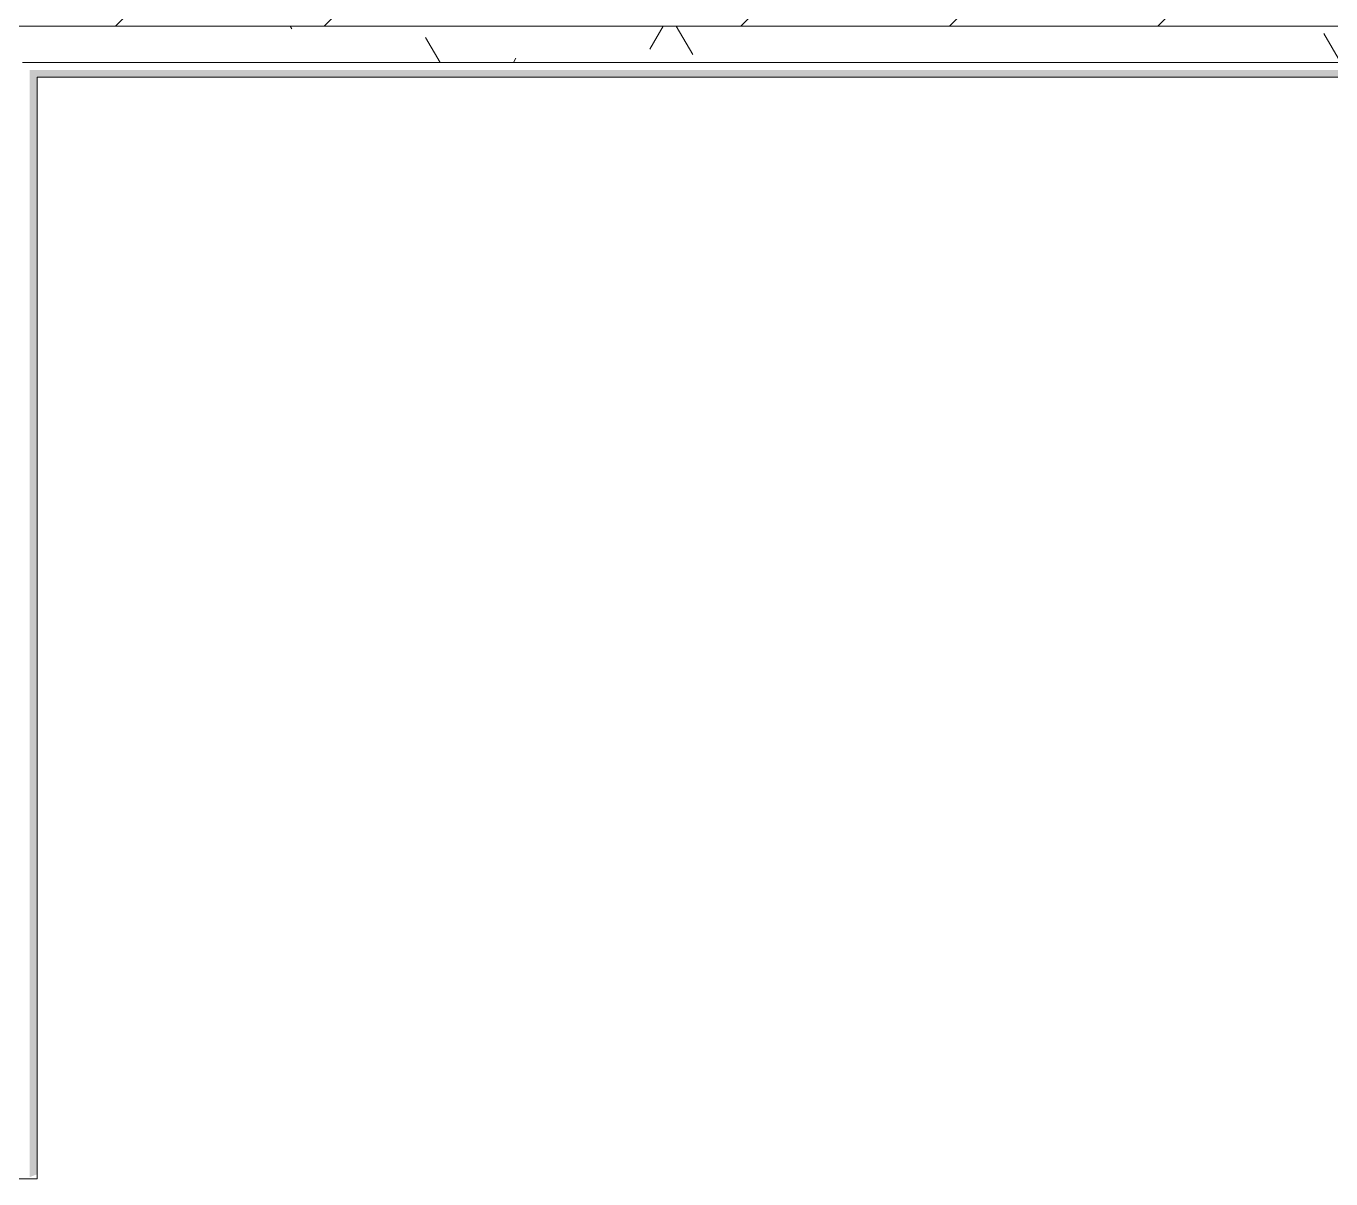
# Model space of a CAD drawing. Header units: millimetres. Extents: x -213547 to 415037, y -3642 to 106956.
# Drawn here: x 44277 to 44991, y 86235 to 86866 of the extents above; entities that cross this region are included whole.
import ezdxf

# ---------------------------------------------------------------- set-up
doc = ezdxf.new("R2010")
doc.units = ezdxf.units.MM
doc.layers.add('A-AREA-PATT-1', color=7, linetype='Continuous', lineweight=5, true_color=0xa5bae0, transparency=1)
doc.layers.add('A-WALL-1', color=9, linetype='Continuous', lineweight=5, true_color=0x808080)
doc.layers.add('A-WALL-FNSH-1', color=9, linetype='Continuous', lineweight=5, true_color=0x808080)
doc.layers.add('I-WALL', color=7, linetype='Continuous', lineweight=5)

# ---------------------------------------------------------------- blocks, each defined once
blk = doc.blocks.new('1floor')
at = {"layer": 'A-AREA-PATT-1'}
blk.add_hatch(color=256, dxfattribs=at).paths.add_polyline_path([(44214, 7050), (44218, 7051.53), (44218, 7652), (46011, 7652), (46011, 7656), (44214, 7656), (44214, 7050.77)])
at = {"layer": 'I-WALL'}
h = blk.add_hatch(dxfattribs=at)
h.set_pattern_fill('FP_1', color=256, style=0, pattern_type=2)
h.set_pattern_definition([(45, (0, 0), (-114.04925, 114.04925), []), (45, (114.05, 0), (-114.04925, 114.04925), [201.612, -40.322, 6.706, -33.617])])
h.paths.add_polyline_path([(45064.59, 7680), (47410, 7680), (47410, 7900), (46110, 7900), (46110, 7830), (44910, 7830), (44910, 7900), (43410, 7900), (43410, 7680), (44210, 7680)])
h = blk.add_hatch(dxfattribs=at)
h.set_pattern_fill('FP_191', color=256, style=0, pattern_type=2)
h.set_pattern_definition([(0, (0, 0), (243.84, 60.96), [20.117, -162.763, 20.117, -162.763, -975.36]), (0, (0, 0), (243.84, 60.96), [-365.76, 20.117, -345.643, 20.117, -162.763, -426.72]), (0, (0, 0), (243.84, 60.96), [-914.4, 20.117, -101.803, 20.117, -284.683]), (120, (91.44, 30.48), (-174.71291, 180.691634), [20.117, -162.763, 20.117, -162.763, -975.36]), (120, (91.44, 30.48), (-174.71291, 180.691634), [-365.76, 20.117, -345.643, 20.117, -162.763, -426.72]), (120, (91.44, 30.48), (-174.71291, 180.691634), [-914.4, 20.117, -101.803, 20.117, -284.683]), (240, (121.92, 152.4), (-69.12709, -241.651634), [20.117, -162.763, 20.117, -162.763, -975.36]), (240, (121.92, 152.4), (-69.12709, -241.651634), [-365.76, 20.117, -345.643, 20.117, -162.763, -426.72]), (240, (121.92, 152.4), (-69.12709, -241.651634), [-914.4, 20.117, -101.803, 20.117, -284.683])])
h.paths.add_polyline_path([(44218, 7660), (47390, 7660.95), (47410, 7680), (44210, 7680), (44210, 7660)])
h.paths.add_polyline_path([(47390, 7660), (47410, 7660), (47410, 7680)])
at = {"layer": 'A-WALL-1'}
blk.add_line((47410, 7680), (43410, 7680), dxfattribs=at)
at = {"layer": 'A-WALL-FNSH-1'}
for p, q in [((42889, 7049), (44218, 7049)), ((44218, 7049), (44218, 7050))]:
    blk.add_line(p, q, dxfattribs=at)
at = {"layer": 'I-WALL'}
for p, q in [((44210, 7660), (46011, 7660)), ((44218, 7652), (44218, 7050)), ((46011, 7652), (44218, 7652))]:
    blk.add_line(p, q, dxfattribs=at)

msp = doc.modelspace()

# ---------------------------------------------------------------- block references
msp.add_blockref('1floor', (64.7, 79186.05))

doc.saveas('drawing.dxf')
